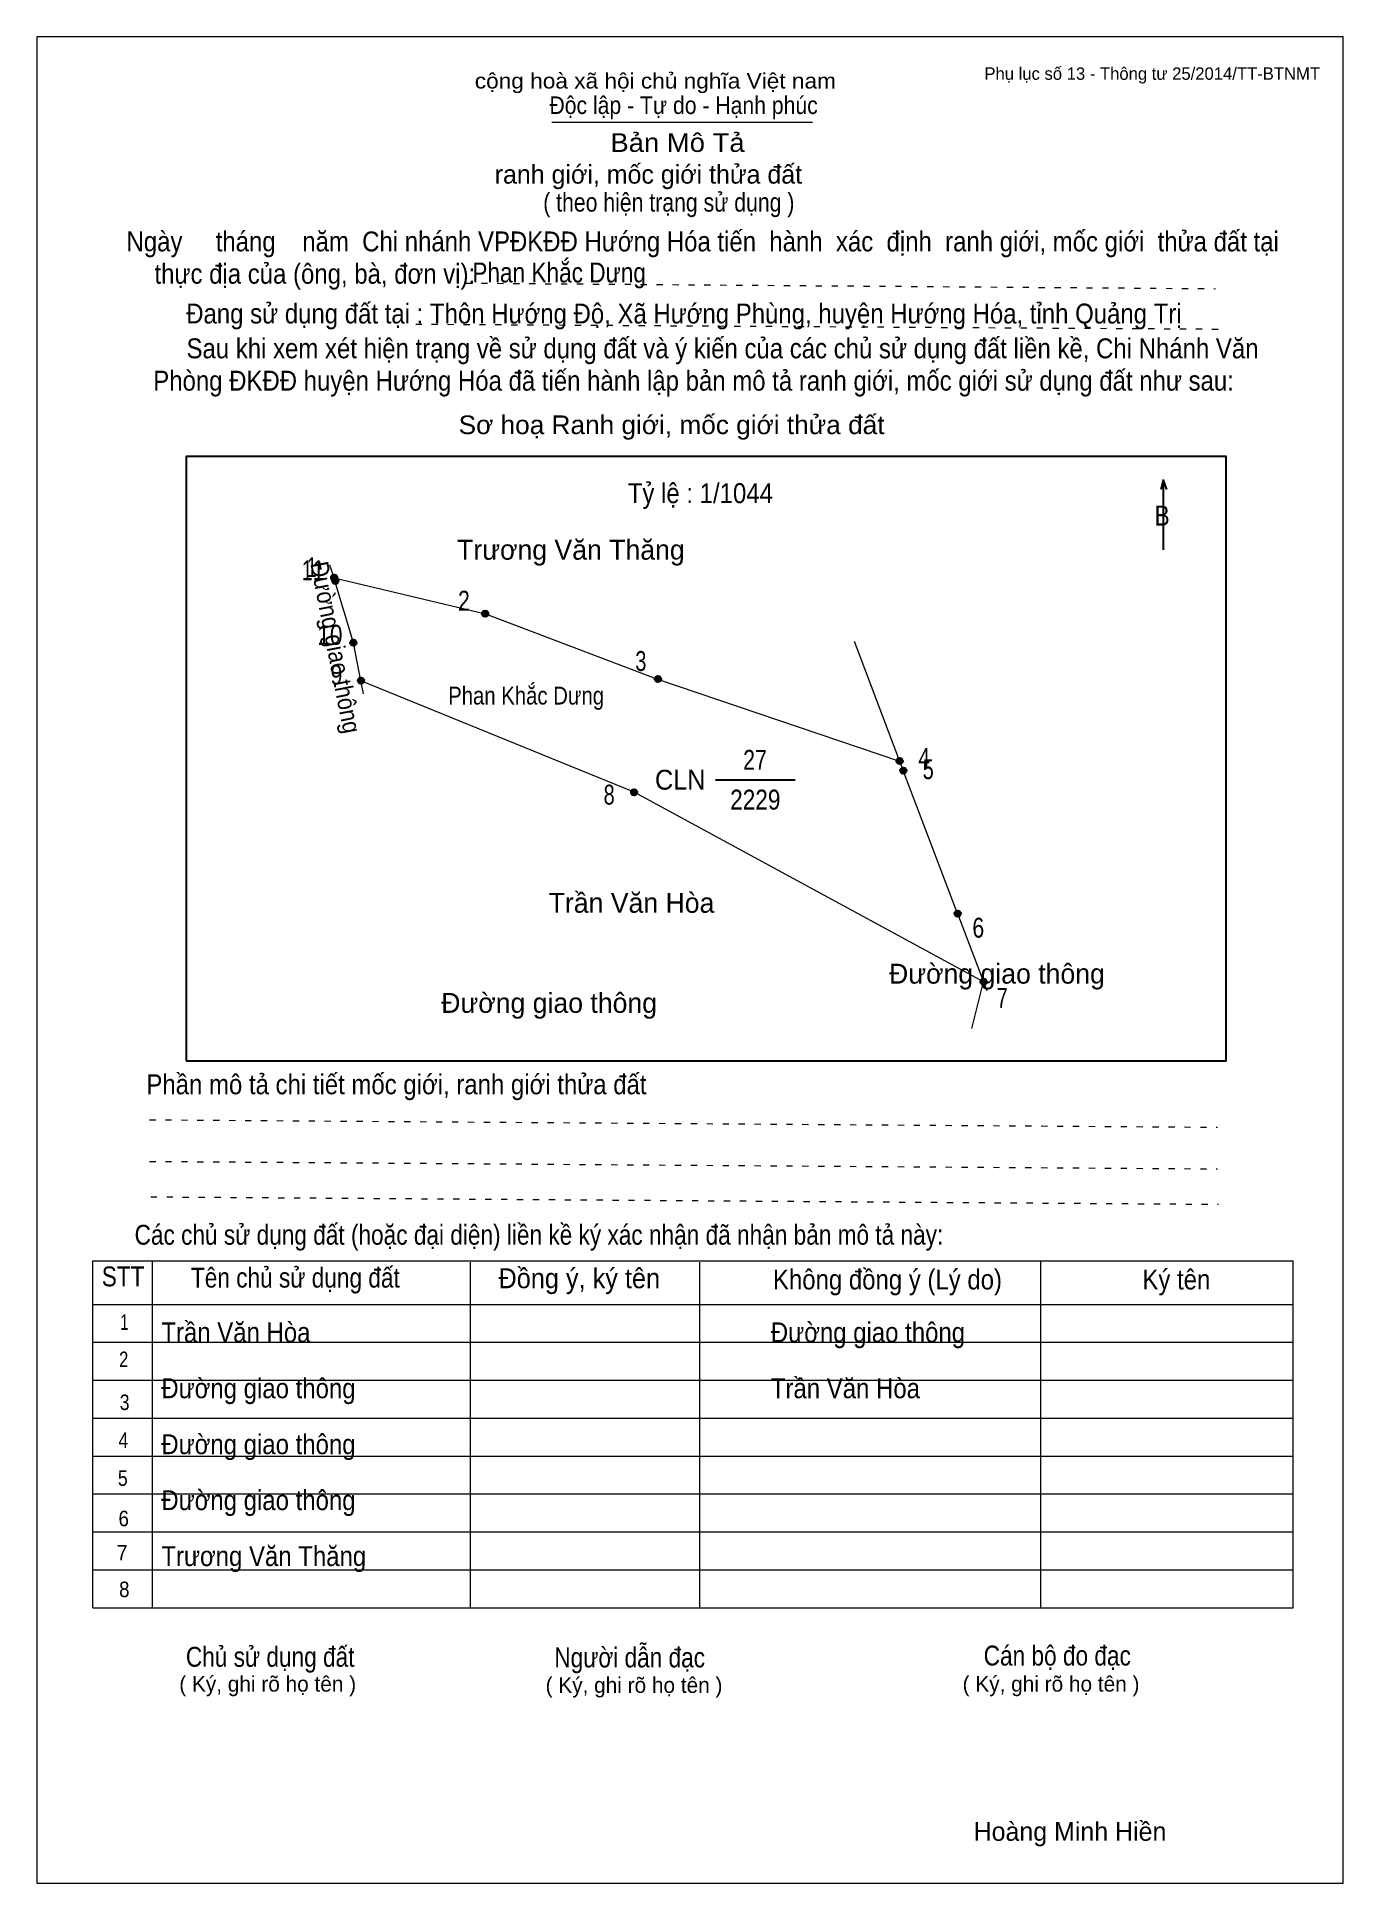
# Model space of a CAD drawing. Header units: centimetres. Extents: x 0 to 21, y 0 to 29.7.
import ezdxf
from ezdxf.enums import TextEntityAlignment as Align

# ---------------------------------------------------------------- set-up
doc = ezdxf.new("R2010")
doc.units = ezdxf.units.CM
doc.header["$LTSCALE"] = 0.13
doc.linetypes.add('DOTTED', pattern=[1.5, 0.3, -1.2])
for name, color, linetype, lineweight in [('1', 7, 'Continuous', 13), ('32', 7, 'Continuous', 25), ('33', 7, 'Continuous', 25), ('6', 7, 'Continuous', 13), ('62', 7, 'Continuous', 13)]:
    doc.layers.add(name, color=color, linetype=linetype, lineweight=lineweight)
for name, color, linetype in [('2', 7, 'Continuous'), ('34', 7, 'Continuous'), ('51', 7, 'Continuous'), ('63', 7, 'Continuous')]:
    doc.layers.add(name, color=color, linetype=linetype)

msp = doc.modelspace()

# ---------------------------------------------------------------- hatches: boundary and pattern name
at = {"layer": '32'}
for points in [[(4.8289, 21.0005, 1), (4.7289, 21.0005, 1)], [(4.8462, 20.9478, 1), (4.7462, 20.9478, 1)], [(7.2565, 20.4228, 1), (7.1565, 20.4228, 1)], [(5.1374, 19.9534, 1), (5.0374, 19.9534, 1)], [(5.2619, 19.3441, 1), (5.1619, 19.3441, 1)], [(10.0347, 19.369, 1), (9.9347, 19.369, 1)], [(13.9213, 18.0508, 1), (13.8213, 18.0508, 1)], [(13.9797, 17.8975, 1), (13.8797, 17.8975, 1)], [(9.6515, 17.5488, 1), (9.5515, 17.5488, 1)], [(14.8553, 15.5955, 1), (14.7553, 15.5955, 1)], [(15.2711, 14.5005, 1), (15.1711, 14.5005, 1)]]:
    msp.add_hatch(color=256, dxfattribs=at).paths.add_polyline_path(points)

# ---------------------------------------------------------------- linework, layer by layer
at = {"layer": '1'}
msp.add_lwpolyline([(21, 0), (21, 29.7), (0, 29.7), (0, 0)], close=True, dxfattribs=at)
at = {"layer": '32'}
for centre in [(4.7789, 21.0005), (4.7962, 20.9478), (7.2065, 20.4228), (5.0874, 19.9534), (5.2119, 19.3441), (9.9847, 19.369), (13.8713, 18.0508), (13.9297, 17.8975), (9.6015, 17.5488), (14.8053, 15.5955), (15.2211, 14.5005)]:
    msp.add_circle(centre, 0.05, dxfattribs=at)
at = {"layer": '33'}
msp.add_line((10.91, 17.75), (12.19, 17.75), dxfattribs=at)
at = {"layer": '6'}
for p, q in [((4.78, 21), (4.71, 21.2)), ((5.25, 19.13), (5.21, 19.34)), ((14.8, 15.6), (13.93, 17.9))]:
    msp.add_line(p, q, dxfattribs=at)
for points in [[(5.21, 19.34), (5.09, 19.95), (4.79, 20.95), (4.78, 21)], [(4.78, 21), (7.21, 20.42), (9.98, 19.37), (13.87, 18.05)], [(13.14, 19.98), (13.87, 18.05), (13.93, 17.9)], [(15.03, 13.75), (15.22, 14.5), (9.6, 17.55), (5.21, 19.34)], [(14.8, 15.6), (15.22, 14.5), (15.27, 14.36)]]:
    msp.add_lwpolyline(points, dxfattribs=at)
at = {"layer": '62'}
for p, q in [((8.28, 28.33), (12.47, 28.33)), ((0.9, 10.01), (20.2, 10.01)), ((0.9, 4.43), (0.9, 10.01)), ((1.86, 4.43), (1.86, 10.01)), ((6.97, 4.43), (6.97, 9.99)), ((10.66, 4.43), (10.66, 9.99)), ((16.14, 4.43), (16.14, 10.01)), ((20.2, 4.43), (20.2, 10.01)), ((0.9, 9.31), (20.2, 9.31)), ((0.9, 8.7), (20.2, 8.7)), ((0.9, 8.09), (20.2, 8.09)), ((0.9, 7.48), (20.2, 7.48)), ((0.9, 6.87), (20.2, 6.87)), ((0.9, 6.26), (20.2, 6.26)), ((0.9, 5.65), (20.2, 5.65)), ((0.9, 5.04), (20.2, 5.04)), ((0.9, 4.43), (20.2, 4.43))]:
    msp.add_line(p, q, dxfattribs=at)
at = {"layer": '62', "linetype": 'DOTTED'}
for p, q in [((6.89, 25.74), (18.95, 25.65)), ((6.09, 25.08), (19.04, 25)), ((1.81, 12.28), (18.98, 12.16)), ((1.81, 11.61), (18.98, 11.49)), ((1.83, 11.04), (19, 10.92))]:
    msp.add_line(p, q, dxfattribs=at)
at = {"layer": '62', "lineweight": 25}
for p, q in [((18.11, 22.58), (18.11, 21.45)), ((18.11, 22.57), (18.07, 22.42)), ((18.11, 22.57), (18.16, 22.42))]:
    msp.add_line(p, q, dxfattribs=at)
msp.add_lwpolyline([(2.4, 13.23), (19.12, 13.23), (19.12, 22.95), (2.4, 22.95)], close=True, dxfattribs=at)

# ---------------------------------------------------------------- texts
at = {"layer": '2', "width": 0.9}
msp.add_text('Đường giao thông', height=0.2873, rotation=281.066, dxfattribs=at).set_placement((4.6635, 19.8526), align=Align.CENTER)
at = {"layer": '2', "width": 0.85}
msp.add_text('Phan Khắc Dưng', height=0.2873, dxfattribs=at).set_placement((7.865, 18.96), align=Align.CENTER)
at = {"layer": '32'}
for s, width, p in [('11', 0.75, (4.435, 20.96)), ('1', 0.65, (4.42, 21.01)), ('2', 0.8, (6.865, 20.47)), ('10', 0.85, (4.71, 19.92)), ('9', 0.8, (4.815, 19.28)), ('3', 0.75, (9.71, 19.5)), ('4', 0.8, (14.265, 17.94)), ('5', 0.75, (14.33, 17.76)), ('8', 0.75, (9.2, 17.35)), ('6', 0.8, (15.135, 15.21)), ('7', 0.75, (15.52, 14.08))]:
    msp.add_text(s, height=0.32, dxfattribs=dict(at, width=width)).set_placement(p, align=Align.CENTER)
at = {"layer": '33'}
for s, p in [('Trương Văn Thăng', (8.585, 21.29)), ('Trần Văn Hòa', (9.56, 15.61)), ('Trần Văn Hòa', (9.56, 15.61)), ('Đường giao thông', (15.435, 14.47)), ('Đường giao thông', (15.435, 14.47)), ('Đường giao thông', (15.435, 14.47)), ('Đường giao thông', (8.235, 14))]:
    msp.add_text(s, height=0.32, dxfattribs=at).set_placement(p, align=Align.CENTER)
for s, width, p in [('27', 0.8, (11.545, 17.91)), ('2229', 0.85, (11.55, 17.27))]:
    msp.add_text(s, height=0.32, dxfattribs=dict(at, width=width)).set_placement(p, align=Align.CENTER)
at = {"layer": '33', "width": 0.95}
msp.add_text('CLN', height=0.32, dxfattribs=at).set_placement((10.75, 17.59), align=Align.RIGHT)
at = {"layer": '34'}
for s, width, p in [('Phan Khắc Dưng', 0.85, (7, 25.75)), ('Trần Văn Hòa', 0.9, (2, 8.7)), ('Đường giao thông', 0.9, (11.8, 8.7)), ('Đường giao thông', 0.9, (2, 7.8)), ('Trần Văn Hòa', 0.9, (11.8, 7.8)), ('Đường giao thông', 0.9, (2, 6.9)), ('Đường giao thông', 0.9, (2, 6)), ('Trương Văn Thăng', 0.9, (2, 5.1))]:
    msp.add_text(s, height=0.32, dxfattribs=dict(at, width=width)).set_placement(p)
at = {"layer": '51', "width": 0.9}
msp.add_text('Tỷ lệ : 1/1044', height=0.32, dxfattribs=at).set_placement((9.5, 22.2))
at = {"layer": '62'}
for s, height, width, p in [('cộng hoà xã hội chủ nghĩa Việt nam', 0.2474, 1.1, (7.04, 28.87)), ('Độc lập - Tự do - Hạnh phúc', 0.2828, 0.9, (8.24, 28.46)), ('Bản Mô Tả', 0.3, 1.1, (9.22, 27.85)), ('( theo hiện trạng sử dụng )', 0.3, 0.85, (8.14, 26.89)), ('Ngày     tháng    năm  Chi nhánh VPĐKĐĐ Hướng Hóa tiến  hành  xác  định  ranh giới, mốc giới  thửa đất tại ', 0.32, 0.9, (1.44, 26.25)), ('thực địa của (ông, bà, đơn vị): ', 0.32, 0.9, (1.89, 25.73)), ('Đang sử dụng đất tại : Thôn Hướng Độ, Xã Hướng Phùng, huyện Hướng Hóa, tỉnh Quảng Trị', 0.32, 0.9, (2.4, 25.09)), ('     Sau khi xem xét hiện trạng về sử dụng đất và ý kiến của các chủ sử dụng đất liền kề, Chi Nhánh Văn ', 0.32, 0.9, (1.87, 24.53)), ('Phòng ĐKĐĐ huyện Hướng Hóa đã tiến hành lập bản mô tả ranh giới, mốc giới sử dụng đất như sau:', 0.32, 0.9, (1.87, 24.01)), ('Sơ hoạ Ranh giới, mốc giới thửa đất', 0.3, 1.05, (6.78, 23.31)), ('B', 0.32, 0.85, (17.97, 21.84)), ('Phần mô tả chi tiết mốc giới, ranh giới thửa đất ', 0.32, 0.9, (1.76, 12.69)), ('Các chủ sử dụng đất (hoặc đại diện) liền kề ký xác nhận đã nhận bản mô tả này:', 0.32, 0.85, (1.57, 10.27))]:
    msp.add_text(s, height=height, dxfattribs=dict(at, width=width)).set_placement(p)
msp.add_text('ranh giới, mốc giới thửa đất', height=0.3, dxfattribs=at).set_placement((7.36, 27.34))
for s, height, width, p in [('STT', 0.32, 0.85, (1.385, 9.6)), ('Tên chủ sử dụng đất', 0.32, 0.85, (4.155, 9.58)), ('Đồng ý, ký tên', 0.32, 0.95, (8.72, 9.57)), ('Không đồng ý (Lý do)', 0.32, 0.9, (13.675, 9.55)), ('Ký tên', 0.32, 0.9, (18.32, 9.55)), ('1', 0.25, 0.7, (1.405, 8.9)), ('2', 0.25, 0.8, (1.395, 8.3)), ('3', 0.25, 0.85, (1.41, 7.61)), ('4', 0.25, 0.85, (1.39, 7)), ('5', 0.25, 0.85, (1.38, 6.39)), ('6', 0.25, 0.9, (1.395, 5.74)), ('7', 0.25, 0.95, (1.37, 5.19)), ('8', 0.25, 0.9, (1.405, 4.6)), ('Người dẫn đạc', 0.32, 0.85, (9.53, 3.47)), ('Chủ sử dụng đất', 0.32, 0.85, (3.75, 3.48)), ('Cán bộ đo đạc', 0.32, 0.85, (16.405, 3.5))]:
    msp.add_text(s, height=height, dxfattribs=dict(at, width=width)).set_placement(p, align=Align.CENTER)
for p in [(3.71, 3.08), (9.6, 3.06), (16.305, 3.08)]:
    msp.add_text('( Ký, ghi rõ họ tên )', height=0.25, dxfattribs=at).set_placement(p, align=Align.CENTER)
at = {"layer": '63'}
msp.add_text('Phụ lục số 13 - Thông tư 25/2014/TT-BTNMT', height=0.2, dxfattribs=at).set_placement((20.63, 29.01), align=Align.RIGHT)
msp.add_text('Hoàng Minh Hiền', height=0.3, dxfattribs=at).set_placement((16.61, 0.68), align=Align.CENTER)

doc.saveas('drawing.dxf')
